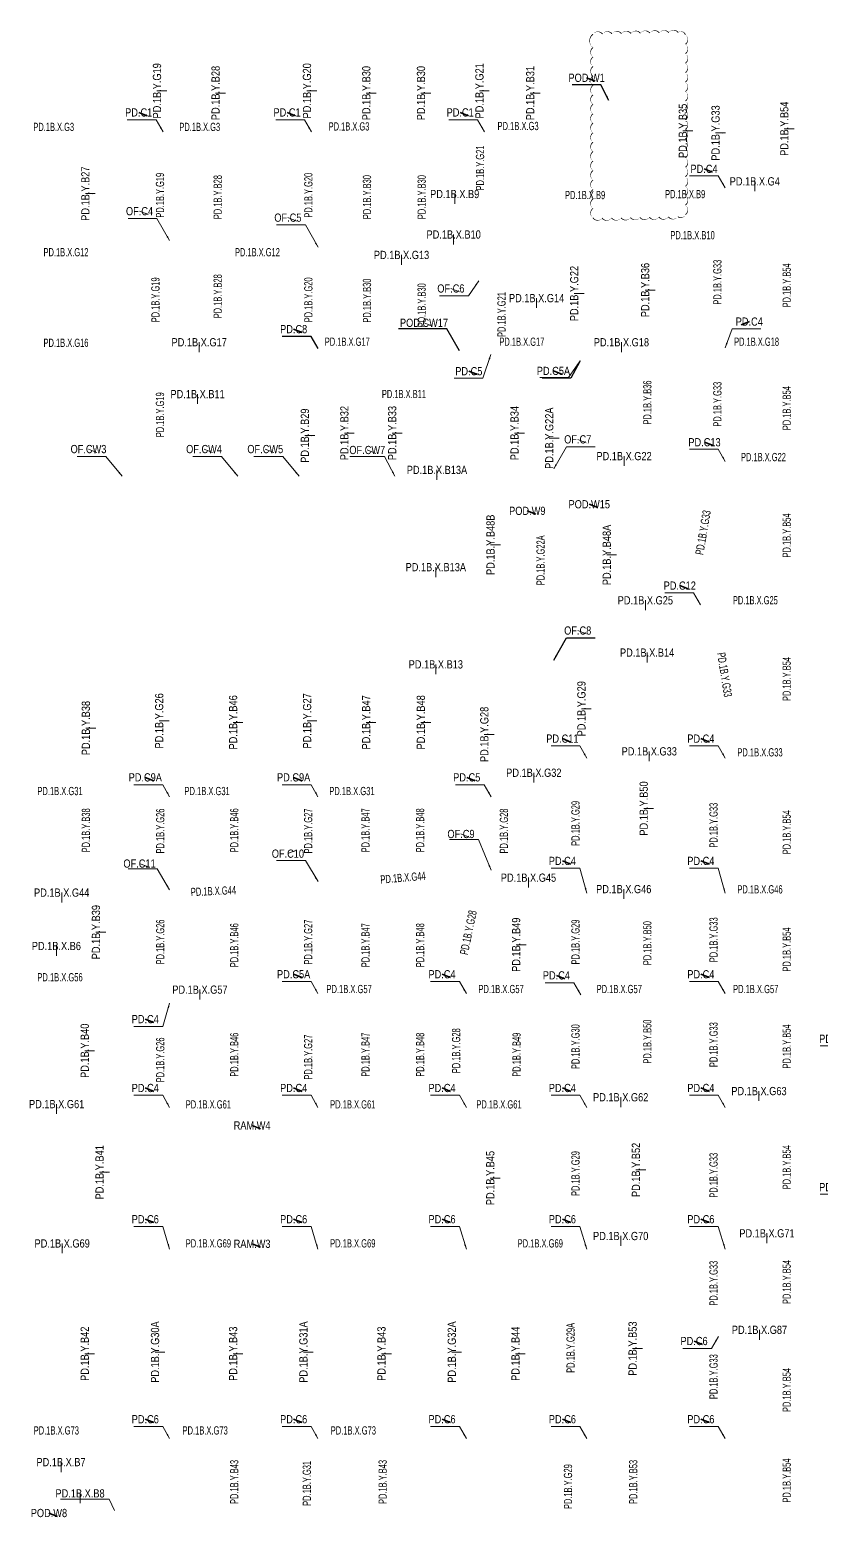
# Model space of a CAD drawing. Header units: millimetres. Extents: x -186788 to 266101, y -9748 to 236614.
# Drawn here: x 53175 to 101184, y 1028 to 91292 of the extents above; entities that cross this region are included whole.
import ezdxf
from ezdxf.enums import TextEntityAlignment as Align

# ---------------------------------------------------------------- set-up
doc = ezdxf.new("R2010")
doc.units = ezdxf.units.MM
doc.header["$MEASUREMENT"] = 0
for name, color, linetype, lineweight in [('$0$C1', 20, 'Continuous', 35), ('$1$NDC_S_ANNO', 7, 'Continuous', 20), ('$1$NDC_S_BEAM NAME', 7, 'Continuous', 9), ('$1$NDC_S_DIM', 1, 'Continuous', 15), ('$1$NDC_S_VN TEXT', 7, 'Continuous', 20), ('C1', 20, 'Continuous', 35), ('NDC_S_ANNO', 7, 'Continuous', 20), ('NDC_S_BEAM NAME', 7, 'Continuous', 9), ('NDC_S_DIM', 1, 'Continuous', 15), ('NDC_S_VN TEXT', 7, 'Continuous', 20)]:
    doc.layers.add(name, color=color, linetype=linetype, lineweight=lineweight)
doc.styles.add('$1$NDC_DIM', font='', dxfattribs={"width": 0.75})
doc.styles.add('$2$ARIAL', font='arial.ttf', dxfattribs={"width": 0.8})
doc.styles.add('ARIAL', font='arial.ttf', dxfattribs={"width": 0.8})
doc.styles.add('NDC_DIM', font='', dxfattribs={"width": 0.75})
doc.styles.get('$1$NDC_DIM').set_extended_font_data('Dotum')
doc.styles.get('NDC_DIM').set_extended_font_data('Dotum')
doc.dimstyles.new('$0$NDC_dim_150', dxfattribs={"dimscale": 150, "dimtxt": 2.2, "dimasz": 1.5, "dimexe": 1.5, "dimexo": 2.5, "dimgap": 1, "dimtad": 1, "dimdec": 0, "dimzin": 0, "dimdsep": 46, "dimtxsty": '$1$NDC_DIM', "dimblk": '$1$DIMMARK', "dimcen": 0.09, "dimdle": 1.2, "dimclrd": 1, "dimclre": 1, "dimclrt": 3, "dimadec": 0, "dimazin": 0, "dimtfac": 1, "dimtdec": 0, "dimtix": 1, "dimtofl": 0, "dimtmove": 0, "dimatfit": 3, "dimfxl": 0, "dimtolj": 1, "dimtzin": 0, "dimarcsym": 0})
doc.dimstyles.new('$1$NDC_dim_iso', dxfattribs={"dimtxt": 2.2, "dimasz": 1, "dimexe": 1.5, "dimexo": 2.5, "dimgap": 1, "dimtad": 1, "dimdec": 0, "dimzin": 0, "dimdsep": 46, "dimtxsty": '$1$NDC_DIM', "dimblk": '$1$DIMMARK', "dimcen": 0.09, "dimdle": 1.2, "dimclrd": 1, "dimclre": 1, "dimclrt": 3, "dimadec": 0, "dimazin": 0, "dimtfac": 1, "dimtdec": 0, "dimtix": 1, "dimtofl": 0, "dimtmove": 0, "dimatfit": 3, "dimfxl": 0, "dimtolj": 1, "dimtzin": 0, "dimarcsym": 0})
doc.dimstyles.new('NDC_dim_150', dxfattribs={"dimscale": 150, "dimtxt": 2.2, "dimasz": 1.5, "dimexe": 1.5, "dimexo": 2.5, "dimgap": 1, "dimtad": 1, "dimdec": 0, "dimzin": 0, "dimdsep": 46, "dimtxsty": 'NDC_DIM', "dimblk": 'DIMMARK', "dimcen": 0.09, "dimdle": 1.2, "dimclrd": 1, "dimclre": 1, "dimclrt": 3, "dimadec": 0, "dimazin": 0, "dimtfac": 1, "dimtdec": 0, "dimtix": 1, "dimtofl": 0, "dimtmove": 0, "dimatfit": 3, "dimfxl": 0, "dimtolj": 1, "dimtzin": 0, "dimarcsym": 0})
doc.dimstyles.new('NDC_dim_iso', dxfattribs={"dimtxt": 2.2, "dimasz": 1, "dimexe": 1.5, "dimexo": 2.5, "dimgap": 1, "dimtad": 1, "dimdec": 0, "dimzin": 0, "dimdsep": 46, "dimtxsty": 'NDC_DIM', "dimblk": 'DIMMARK', "dimcen": 0.09, "dimdle": 1.2, "dimclrd": 1, "dimclre": 1, "dimclrt": 3, "dimadec": 0, "dimazin": 0, "dimtfac": 1, "dimtdec": 0, "dimtix": 1, "dimtofl": 0, "dimtmove": 0, "dimatfit": 3, "dimfxl": 0, "dimtolj": 1, "dimtzin": 0, "dimarcsym": 0})

# ---------------------------------------------------------------- blocks, each defined once
blk = doc.blocks.new('DIMMARK')
at = {"layer": 'NDC_S_DIM', "color": 1}
blk.add_line((-1.5, 0), (1, 0), dxfattribs=at)
at = {"layer": 'NDC_S_DIM', "color": 2, "const_width": 0.1}
blk.add_lwpolyline([(-0.42, -0.42), (0.42, 0.42)], dxfattribs=at)
blk = doc.blocks.new('$1$DIMMARK')
at = {"layer": '$1$NDC_S_DIM', "color": 1}
blk.add_line((-1.5, 0), (1, 0), dxfattribs=at)
at = {"layer": '$1$NDC_S_DIM', "color": 2, "const_width": 0.1}
blk.add_lwpolyline([(-0.42, -0.42), (0.42, 0.42)], dxfattribs=at)
blk = doc.blocks.new('*U9')
at = {"layer": 'NDC_S_ANNO', "ltscale": 0.8, "style": 'ARIAL', "width": 0.8, "flags": 1}
blk.add_attdef('CHU_THICH', text='', height=2.5, dxfattribs=at).set_placement((0, 0), align=Align.MIDDLE_CENTER)
at = {"layer": 'NDC_S_ANNO', "ltscale": 0.8, "style": 'ARIAL', "width": 0.8}
blk.add_attdef('TEN', text='', height=2.5, dxfattribs=at).set_placement((-2.58, 1.03), align=Align.MIDDLE_CENTER)
at = {"layer": 'Defpoints'}
blk.add_leader([(0, 0), (-2.58, 1.03)], dimstyle='NDC_dim_iso', override={"dimgap": 0.625, "dimtad": 0}, dxfattribs=at)
blk = doc.blocks.new('*U8')
at = {"layer": 'NDC_S_ANNO', "ltscale": 0.8, "style": 'ARIAL', "width": 0.8, "flags": 1}
blk.add_attdef('CHU_THICH', text='', height=2.5, dxfattribs=at).set_placement((0, 0), align=Align.MIDDLE_CENTER)
at = {"layer": 'NDC_S_ANNO', "ltscale": 0.8, "style": 'ARIAL', "width": 0.8}
blk.add_attdef('TEN', text='', height=2.5, dxfattribs=at).set_placement((-2.58, 1.03), align=Align.MIDDLE_CENTER)
at = {"layer": 'Defpoints'}
blk.add_leader([(0, 0), (-2.58, 1.03)], dimstyle='NDC_dim_iso', override={"dimgap": 0.625, "dimtad": 0}, dxfattribs=at)
blk = doc.blocks.new('*U29')
at = {"layer": '$1$NDC_S_ANNO', "ltscale": 0.8, "style": '$2$ARIAL', "width": 0.8, "flags": 1}
blk.add_attdef('CHU_THICH', text='', height=2.5, dxfattribs=at).set_placement((0, 0), align=Align.MIDDLE_CENTER)
at = {"layer": '$1$NDC_S_ANNO', "ltscale": 0.8, "style": '$2$ARIAL', "width": 0.8}
blk.add_attdef('TEN', text='', height=2.5, dxfattribs=at).set_placement((-2.58, 1.03), align=Align.MIDDLE_CENTER)
at = {"layer": 'Defpoints'}
blk.add_leader([(0, 0), (-2.58, 1.03)], dimstyle='$1$NDC_dim_iso', override={"dimgap": 0.625, "dimtad": 0}, dxfattribs=at)
blk = doc.blocks.new('*U33')
at = {"layer": '$1$NDC_S_ANNO', "ltscale": 0.8, "style": '$2$ARIAL', "width": 0.8, "flags": 1}
blk.add_attdef('CHU_THICH', text='', height=2.5, dxfattribs=at).set_placement((0, 0), align=Align.MIDDLE_CENTER)
at = {"layer": '$1$NDC_S_ANNO', "ltscale": 0.8, "style": '$2$ARIAL', "width": 0.8}
blk.add_attdef('TEN', text='', height=2.5, dxfattribs=at).set_placement((-2.58, 1.03), align=Align.MIDDLE_CENTER)
at = {"layer": 'Defpoints'}
blk.add_leader([(0, 0), (-2.58, 1.03)], dimstyle='$1$NDC_dim_iso', override={"dimgap": 0.625, "dimtad": 0}, dxfattribs=at)
blk = doc.blocks.new('*U34')
at = {"layer": '$1$NDC_S_ANNO', "ltscale": 0.8, "style": '$2$ARIAL', "width": 0.8, "flags": 1}
blk.add_attdef('CHU_THICH', text='', height=2.5, dxfattribs=at).set_placement((0, 0), align=Align.MIDDLE_CENTER)
at = {"layer": '$1$NDC_S_ANNO', "ltscale": 0.8, "style": '$2$ARIAL', "width": 0.8}
blk.add_attdef('TEN', text='', height=2.5, dxfattribs=at).set_placement((-2.58, 1.03), align=Align.MIDDLE_CENTER)
at = {"layer": 'Defpoints'}
blk.add_leader([(0, 0), (-2.58, 1.03)], dimstyle='$1$NDC_dim_iso', override={"dimgap": 0.625, "dimtad": 0}, dxfattribs=at)
blk = doc.blocks.new('*U35')
at = {"layer": '$1$NDC_S_ANNO', "ltscale": 0.8, "style": '$2$ARIAL', "width": 0.8, "flags": 1}
blk.add_attdef('CHU_THICH', text='', height=2.5, dxfattribs=at).set_placement((0, 0), align=Align.MIDDLE_CENTER)
at = {"layer": '$1$NDC_S_ANNO', "ltscale": 0.8, "style": '$2$ARIAL', "width": 0.8}
blk.add_attdef('TEN', text='', height=2.5, dxfattribs=at).set_placement((-2.58, 1.03), align=Align.MIDDLE_CENTER)
at = {"layer": 'Defpoints'}
blk.add_leader([(0, 0), (-2.58, 1.03)], dimstyle='$1$NDC_dim_iso', override={"dimgap": 0.625, "dimtad": 0}, dxfattribs=at)
blk = doc.blocks.new('*U37')
at = {"layer": '$1$NDC_S_ANNO', "ltscale": 0.8, "style": '$2$ARIAL', "width": 0.8, "flags": 1}
blk.add_attdef('CHU_THICH', text='', height=2.5, dxfattribs=at).set_placement((0, 0), align=Align.MIDDLE_CENTER)
at = {"layer": '$1$NDC_S_ANNO', "ltscale": 0.8, "style": '$2$ARIAL', "width": 0.8}
blk.add_attdef('TEN', text='', height=2.5, dxfattribs=at).set_placement((-2.58, 1.03), align=Align.MIDDLE_CENTER)
at = {"layer": 'Defpoints'}
blk.add_leader([(0, 0), (-2.58, 1.03)], dimstyle='$1$NDC_dim_iso', override={"dimgap": 0.625, "dimtad": 0}, dxfattribs=at)
blk = doc.blocks.new('*U38')
at = {"layer": '$1$NDC_S_ANNO', "ltscale": 0.8, "style": '$2$ARIAL', "width": 0.8, "flags": 1}
blk.add_attdef('CHU_THICH', text='', height=2.5, dxfattribs=at).set_placement((0, 0), align=Align.MIDDLE_CENTER)
at = {"layer": '$1$NDC_S_ANNO', "ltscale": 0.8, "style": '$2$ARIAL', "width": 0.8}
blk.add_attdef('TEN', text='', height=2.5, dxfattribs=at).set_placement((-2.58, 1.03), align=Align.MIDDLE_CENTER)
at = {"layer": 'Defpoints'}
blk.add_leader([(0, 0), (-2.58, 1.03)], dimstyle='$1$NDC_dim_iso', override={"dimgap": 0.625, "dimtad": 0}, dxfattribs=at)
blk = doc.blocks.new('*U39')
at = {"layer": '$1$NDC_S_ANNO', "ltscale": 0.8, "style": '$2$ARIAL', "width": 0.8, "flags": 1}
blk.add_attdef('CHU_THICH', text='', height=2.5, dxfattribs=at).set_placement((0, 0), align=Align.MIDDLE_CENTER)
at = {"layer": '$1$NDC_S_ANNO', "ltscale": 0.8, "style": '$2$ARIAL', "width": 0.8}
blk.add_attdef('TEN', text='', height=2.5, dxfattribs=at).set_placement((-2.58, 1.03), align=Align.MIDDLE_CENTER)
at = {"layer": 'Defpoints'}
blk.add_leader([(0, 0), (-2.58, 1.03)], dimstyle='$1$NDC_dim_iso', override={"dimgap": 0.625, "dimtad": 0}, dxfattribs=at)
blk = doc.blocks.new('*U42')
at = {"layer": '$1$NDC_S_ANNO', "ltscale": 0.8, "style": '$2$ARIAL', "width": 0.8, "flags": 1}
blk.add_attdef('CHU_THICH', text='', height=2.5, dxfattribs=at).set_placement((0, 0), align=Align.MIDDLE_CENTER)
at = {"layer": '$1$NDC_S_ANNO', "ltscale": 0.8, "style": '$2$ARIAL', "width": 0.8}
blk.add_attdef('TEN', text='', height=2.5, dxfattribs=at).set_placement((-2.58, 1.03), align=Align.MIDDLE_CENTER)
at = {"layer": 'Defpoints'}
blk.add_leader([(0, 0), (-2.58, 1.03)], dimstyle='$1$NDC_dim_iso', override={"dimgap": 0.625, "dimtad": 0}, dxfattribs=at)
blk = doc.blocks.new('$0$co t check')
at = {"layer": '$0$C1', "xscale": 200, "yscale": 200, "zscale": 200}
for p, values in [((60298, 86071), {'TEN': 'PD.C1'}), ((69298, 86071), {'TEN': 'PD.C1'}), ((79798, 86071), {'TEN': 'PD.C1'}), ((94592, 82646), {'TEN': 'PD.C4'}), ((69698, 72921), {'TEN': 'PD.C8'}), ((80324, 70367), {'TEN': 'PD.C5'}), ((85456, 70385), {'TEN': 'PD.C5A'}), ((94619, 66056), {'TEN': 'PD.C13'}), ((93119, 57356), {'TEN': 'PD.C12'}), ((85998, 48071), {'TEN': 'PD.C11'}), ((94398, 48071), {'TEN': 'PD.C4'}), ((60698, 45721), {'TEN': 'PD.C9A'}), ((69698, 45721), {'TEN': 'PD.C9A'}), ((80198, 45721), {'TEN': 'PD.C5'}), ((85998, 40649), {'TEN': 'PD.C4'}), ((94398, 40649), {'TEN': 'PD.C4'}), ((69698, 33771), {'TEN': 'PD.C5A'}), ((78698, 33771), {'TEN': 'PD.C4'}), ((85636, 33705), {'TEN': 'PD.C4'}), ((94398, 33771), {'TEN': 'PD.C4'}), ((60698, 31050), {'TEN': 'PD.C4'}), ((102555, 29856), {'TEN': 'PD.C44'}), ((60698, 26871), {'TEN': 'PD.C4'}), ((69698, 26871), {'TEN': 'PD.C4'}), ((78698, 26871), {'TEN': 'PD.C4'}), ((85998, 26871), {'TEN': 'PD.C4'}), ((94398, 26871), {'TEN': 'PD.C4'}), ((102555, 20856), {'TEN': 'PD.C45'}), ((60698, 18907), {'TEN': 'PD.C6'}), ((69698, 18907), {'TEN': 'PD.C6'}), ((78698, 18907), {'TEN': 'PD.C6'}), ((85998, 18907), {'TEN': 'PD.C6'}), ((94398, 18907), {'TEN': 'PD.C6'}), ((93987, 11516), {'TEN': 'PD.C6'}), ((60698, 6771), {'TEN': 'PD.C6'}), ((69698, 6771), {'TEN': 'PD.C6'}), ((78698, 6771), {'TEN': 'PD.C6'}), ((85998, 6771), {'TEN': 'PD.C6'}), ((94398, 6771), {'TEN': 'PD.C6'})]:
    blk.add_blockref('*U29', p, dxfattribs=at).add_auto_attribs(values)
at = {"layer": '$0$C1'}
ref = blk.add_blockref('*U29', (96320, 73378), dxfattribs=dict(at, xscale=-200, yscale=200, zscale=200))
ref.add_attrib('TEN', 'PD.C4', dxfattribs={"layer": '$1$NDC_S_ANNO', "ltscale": 0.8, "height": 500, "style": '$2$ARIAL', "width": 0.8}).set_placement((96820, 73583), align=Align.MIDDLE_CENTER)
at = {"layer": '$1$NDC_S_VN TEXT', "xscale": 200, "yscale": 200, "zscale": 200}
for name, p, values in [('*U33', (60349, 80079), {'TEN': 'OF.C4'}), ('*U34', (69350, 79684), {'TEN': 'OF.C5'}), ('*U35', (79236, 75387), {'TEN': 'OF.C6'}), ('*U42', (86930, 66231), {'TEN': 'OF.C7'}), ('*U38', (79848, 42284), {'TEN': 'OF.C9'}), ('*U39', (60350, 40489), {'TEN': 'OF.C11'})]:
    blk.add_blockref(name, p, dxfattribs=at).add_auto_attribs(values)
at = {"layer": '$1$NDC_S_VN TEXT', "color": 2, "true_color": 0xf1eb1f, "xscale": 200, "yscale": 200, "zscale": 200}
for p, values in [((57253, 65642), {'TEN': 'OF.CW3'}), ((64263, 65642), {'TEN': 'OF.CW4'}), ((67976, 65642), {'TEN': 'OF.CW5'}), ((74164, 65585), {'TEN': 'OF.CW7'})]:
    blk.add_blockref('*U29', p, dxfattribs=at).add_auto_attribs(values)
at = {"layer": '$1$NDC_S_VN TEXT'}
ref = blk.add_blockref('*U37', (69350, 41502), dxfattribs=dict(at, xscale=-200, yscale=200, zscale=200, rotation=179.999999996588))
ref.add_attrib('TEN', 'OF.C10', dxfattribs={"layer": '$1$NDC_S_ANNO', "ltscale": 0.8, "height": 500, "rotation": 360, "style": '$2$ARIAL', "width": 0.8}).set_placement((68834, 41297), align=Align.MIDDLE_CENTER)
at = {"layer": '$0$C1'}
for points in [[(61259, 85100), (60842, 85832), (59093, 85832)], [(95359, 81700), (94942, 82432), (93193, 82432)], [(95359, 72000), (95776, 73139), (97526, 73139)], [(95359, 65100), (94942, 65832), (93193, 65832)], [(93859, 56400), (93442, 57132), (91693, 57132)], [(86959, 47100), (86542, 47832), (84793, 47832)], [(95359, 47100), (94942, 47832), (93193, 47832)], [(61659, 44750), (61242, 45482), (59493, 45482)], [(70659, 44750), (70242, 45482), (68493, 45482)], [(81159, 44750), (80742, 45482), (78993, 45482)], [(86959, 38900), (86542, 40410), (84793, 40410)], [(95359, 38900), (94942, 40410), (93193, 40410)], [(70659, 32800), (70242, 33532), (68493, 33532)], [(79659, 32800), (79242, 33532), (77493, 33532)], [(86597, 32735), (86180, 33466), (84431, 33466)], [(95359, 32800), (94942, 33532), (93193, 33532)], [(61659, 32220), (61242, 30811), (59493, 30811)], [(103296, 28900), (102878, 29632), (101129, 29632)], [(61659, 25900), (61242, 26632), (59493, 26632)], [(70659, 25900), (70242, 26632), (68493, 26632)], [(79659, 25900), (79242, 26632), (77493, 26632)], [(86959, 25900), (86542, 26632), (84793, 26632)], [(95359, 25900), (94942, 26632), (93193, 26632)], [(103296, 19900), (102878, 20632), (101129, 20632)], [(61659, 17300), (61242, 18668), (59493, 18668)], [(70659, 17300), (70242, 18668), (68493, 18668)], [(79659, 17300), (79242, 18668), (77493, 18668)], [(86959, 17300), (86542, 18668), (84793, 18668)], [(95359, 17300), (94942, 18668), (93193, 18668)], [(94948, 11991), (94531, 11277), (92782, 11277)], [(61659, 5800), (61242, 6532), (59493, 6532)], [(70659, 5800), (70242, 6532), (68493, 6532)], [(79659, 5800), (79242, 6532), (77493, 6532)], [(86959, 5800), (86542, 6532), (84793, 6532)], [(95359, 5800), (94942, 6532), (93193, 6532)]]:
    blk.add_leader(points, dimstyle='$0$NDC_dim_150', override={"dimasz": 2, "dimgap": 1, "dimtad": 0}, dxfattribs=at)
at = {"layer": '$0$C1', "color": 0}
for points in [[(70259, 85101), (69842, 85832), (68093, 85832)], [(80759, 85100), (80342, 85832), (78593, 85832)]]:
    blk.add_leader(points, dimstyle='$0$NDC_dim_150', override={"dimasz": 2, "dimgap": 1, "dimtad": 0}, dxfattribs=at)
for points in [[(61659, 78495), (60893, 79840), (59143, 79840)], [(70660, 78100), (69894, 79445), (68144, 79445)], [(80411, 76054), (79780, 75148), (78030, 75148)], [(81146, 71586), (80659, 70151), (78910, 70151)], [(86559, 71200), (85861, 70185), (84111, 70185)], [(84958, 64647), (85724, 65992), (87474, 65992)], [(58783, 64200), (57797, 65403), (56047, 65403)], [(65793, 64200), (64807, 65403), (63057, 65403)], [(69507, 64200), (68520, 65403), (66771, 65403)], [(75322, 64200), (74692, 65403), (72586, 65403)], [(81159, 40300), (80392, 42153), (78642, 42153)], [(70660, 39598), (69894, 40880), (68144, 40880)], [(61660, 39098), (60894, 40380), (59144, 40380)]]:
    blk.add_leader(points, dimstyle='$0$NDC_dim_150', override={"dimasz": 2, "dimgap": 1, "dimtad": 0})
blk = doc.blocks.new('*U45')
at = {"layer": '$1$NDC_S_ANNO', "ltscale": 0.8, "style": '$2$ARIAL', "width": 0.8, "flags": 1}
blk.add_attdef('CHU_THICH', text='', height=2.5, dxfattribs=at).set_placement((0, 0), align=Align.MIDDLE_CENTER)
at = {"layer": '$1$NDC_S_ANNO', "ltscale": 0.8, "style": '$2$ARIAL', "width": 0.8}
blk.add_attdef('TEN', text='', height=2.5, dxfattribs=at).set_placement((0, 3), align=Align.MIDDLE_CENTER)
at = {"layer": 'Defpoints'}
blk.add_leader([(0, 0), (0, 3)], dimstyle='$1$NDC_dim_iso', override={"dimgap": 0.625, "dimtad": 0}, dxfattribs=at)

msp = doc.modelspace()

# ---------------------------------------------------------------- linework, layer by layer
at = {"layer": '$1$NDC_S_DIM', "color": 1, "linetype": 'Continuous'}
for p, q in [((55034.4, 2121), (57999.4, 2121)), ((57999.4, 2121), (58310.8, 1445.5))]:
    msp.add_line(p, q, dxfattribs=at)
at = {"layer": 'Defpoints', "color": 6}
msp.add_lwpolyline([(87343.2, 91016.4, 0, 57.4, -0.5205671), (87917.3, 91027.8, 0, 57.4, -0.5205671), (88491.3, 91039.2, 0, 57.4, -0.5205671), (89065.4, 91050.7, 0, 57.4, -0.5205671), (89639.5, 91062.1, 0, 57.4, -0.5205671), (90213.6, 91073.6, 0, 57.4, -0.5205671), (90787.7, 91085, 0, 57.4, -0.5205671), (91361.8, 91096.4, 0, 57.4, -0.5205671), (91935.9, 91107.9, 0, 57.4, -0.5205671), (92510, 91119.3, 0, 57.4, -0.5205671), (92944.5, 90988.4, 0, 57.4, -0.5205671), (92944.5, 90414.2, 0, 57.4, -0.5205671), (92944.5, 89840, 0, 57.4, -0.5205671), (92944.5, 89265.8, 0, 57.4, -0.5205671), (92944.5, 88691.5, 0, 57.4, -0.5205671), (92944.5, 88117.3, 0, 57.4, -0.5205671), (92944.5, 87543.1, 0, 57.4, -0.5205671), (92944.5, 86968.9, 0, 57.4, -0.5205671), (92944.5, 86394.7, 0, 57.4, -0.5205671), (92944.5, 85820.5, 0, 57.4, -0.5205671), (92944.5, 85246.3, 0, 57.4, -0.5205671), (92944.5, 84672.1, 0, 57.4, -0.5205671), (92944.5, 84097.9, 0, 57.4, -0.5205671), (92944.5, 83523.7, 0, 57.4, -0.5205671), (92944.5, 82949.5, 0, 57.4, -0.5205671), (92944.5, 82375.3, 0, 57.4, -0.5205671), (92944.5, 81801.1, 0, 57.4, -0.5205671), (92944.5, 81226.9, 0, 57.4, -0.5205671), (92944.5, 80652.7, 0, 57.4, -0.5205671), (92944.5, 80078.5, 0, 57.4, -0.5205671), (92485.5, 79954.2, 0, 57.4, -0.5205671), (91911.5, 79942.7, 0, 57.4, -0.5205671), (91337.4, 79931.3, 0, 57.4, -0.5205671), (90763.3, 79919.8, 0, 57.4, -0.5205671), (90189.2, 79908.4, 0, 57.4, -0.5205671), (89615.1, 79897, 0, 57.4, -0.5205671), (89041, 79885.5, 0, 57.4, -0.5205671), (88466.9, 79874.1, 0, 57.4, -0.5205671), (87892.8, 79862.6, 0, 57.4, -0.5205671), (87343.2, 79876.1, 0, 57.4, -0.5205671), (87343.2, 80450.3, 0, 57.4, -0.5205671), (87343.2, 81024.5, 0, 57.4, -0.5205671), (87343.2, 81598.8, 0, 57.4, -0.5205671), (87343.2, 82173, 0, 57.4, -0.5205671), (87343.2, 82747.2, 0, 57.4, -0.5205671), (87343.2, 83321.4, 0, 57.4, -0.5205671), (87343.2, 83895.6, 0, 57.4, -0.5205671), (87343.2, 84469.8, 0, 57.4, -0.5205671), (87343.2, 85044, 0, 57.4, -0.5205671), (87343.2, 85618.2, 0, 57.4, -0.5205671), (87343.2, 86192.4, 0, 57.4, -0.5205671), (87343.2, 86766.6, 0, 57.4, -0.5205671), (87343.2, 87340.8, 0, 57.4, -0.5205671), (87343.2, 87915, 0, 57.4, -0.5205671), (87343.2, 88489.2, 0, 57.4, -0.5205671), (87343.2, 89063.4, 0, 57.4, -0.5205671), (87343.2, 89637.6, 0, 57.4, -0.5205671), (87343.2, 90211.8, 0, 57.4, -0.5205671)], format="xyseb", close=True, dxfattribs=at)

# ---------------------------------------------------------------- block references
at = {"layer": '$0$C1', "xscale": 200, "yscale": 200, "zscale": 200}
for p, values in [((87468.6, 88171.8), {'TEN': 'POD.W1'}), ((83871.7, 61893.3), {'TEN': 'POD.W9'}), ((87629.6, 62291.1), {'TEN': 'POD.W15'}), ((54855.6, 1079.6), {'TEN': 'POD.W8'})]:
    msp.add_blockref('*U29', p, dxfattribs=at).add_auto_attribs(values)
at = {"layer": '$0$C1'}
ref = msp.add_blockref('*U29', (67177.2, 24599.9), dxfattribs=dict(at, xscale=200, yscale=200, zscale=200))
ref.add_attrib('TEN', 'RAM.W4', dxfattribs={"layer": '$1$NDC_S_ANNO', "ltscale": 0.8, "height": 500, "style": '$2$ARIAL', "width": 0.8}).set_placement((66661.5, 24803.5), align=Align.MIDDLE_CENTER)
ref = msp.add_blockref('*U29', (67177.2, 17417.9), dxfattribs=dict(at, xscale=200, yscale=200, zscale=200))
ref.add_attrib('TEN', 'RAM.W3', dxfattribs={"layer": '$1$NDC_S_ANNO', "ltscale": 0.8, "height": 500, "style": '$2$ARIAL', "width": 0.8}).set_placement((66661.5, 17621.5), align=Align.MIDDLE_CENTER)
at = {"layer": '$1$NDC_S_DIM'}
msp.add_blockref('$0$co t check', (0, 0), dxfattribs=at)
at = {"layer": '$1$NDC_S_VN TEXT', "xscale": 200.0000000000054, "yscale": 200.0000000000054, "zscale": 200.0000000000054, "rotation": 90}
for p, values in [((61491.6, 87585.5), {'TEN': 'PD.1B.Y.G19'}), ((65046.3, 87453.6), {'TEN': 'PD.1B.Y.B28'}), ((70589.2, 87585.5), {'TEN': 'PD.1B.Y.G20'}), ((74188.8, 87446.1), {'TEN': 'PD.1B.Y.B30'}), ((77505, 87446.1), {'TEN': 'PD.1B.Y.B30'}), ((81048.9, 87585.5), {'TEN': 'PD.1B.Y.G21'}), ((84133, 87446.1), {'TEN': 'PD.1B.Y.B31'}), ((93386.8, 85157), {'TEN': 'PD.1B.Y.B35'}), ((95372.8, 85027.3), {'TEN': 'PD.1B.Y.G33'}), ((99543.2, 85282.5), {'TEN': 'PD.1B.Y.B54'}), ((57146.3, 81345.2), {'TEN': 'PD.1B.Y.B27'}), ((86798.9, 75284.4), {'TEN': 'PD.1B.Y.G22'}), ((91105, 75497.1), {'TEN': 'PD.1B.Y.B36'}), ((70461.1, 66660.9), {'TEN': 'PD.1B.Y.B29'}), ((72858.6, 66817.2), {'TEN': 'PD.1B.Y.B32'}), ((75758.6, 66817.2), {'TEN': 'PD.1B.Y.B33'}), ((83178.6, 66817.2), {'TEN': 'PD.1B.Y.B34'}), ((85286.6, 66506.5), {'TEN': 'PD.1B.Y.G22A'}), ((81722.3, 60039), {'TEN': 'PD.1B.Y.B48B'}), ((88772.3, 59422.1), {'TEN': 'PD.1B.Y.B48A'}), ((87235.3, 50088.3), {'TEN': 'PD.1B.Y.G29'}), ((61624.4, 49353.2), {'TEN': 'PD.1B.Y.G26'}), ((66109.1, 49263.9), {'TEN': 'PD.1B.Y.B46'}), ((70597.4, 49353.2), {'TEN': 'PD.1B.Y.G27'}), ((74174.4, 49263.9), {'TEN': 'PD.1B.Y.B47'}), ((77494.6, 49263.9), {'TEN': 'PD.1B.Y.B48'}), ((57176.2, 48917), {'TEN': 'PD.1B.Y.B38'}), ((81347.1, 48531.6), {'TEN': 'PD.1B.Y.G28'}), ((91015.5, 44037.2), {'TEN': 'PD.1B.Y.B50'}), ((57789.4, 36533.1), {'TEN': 'PD.1B.Y.B39'}), ((83276.7, 35769.3), {'TEN': 'PD.1B.Y.B49'}), ((57109.1, 29336.3), {'TEN': 'PD.1B.Y.B40'}), ((58009.1, 21960), {'TEN': 'PD.1B.Y.B41'}), ((90543.2, 22104.8), {'TEN': 'PD.1B.Y.B52'}), ((81709.1, 21613.3), {'TEN': 'PD.1B.Y.B45'}), ((61372.8, 11052.3), {'TEN': 'PD.1B.Y.G30A'}), ((70372.8, 11052.3), {'TEN': 'PD.1B.Y.G31A'}), ((79372.8, 11052.3), {'TEN': 'PD.1B.Y.G32A'}), ((90343.2, 11259.7), {'TEN': 'PD.1B.Y.B53'}), ((57109.1, 10951), {'TEN': 'PD.1B.Y.B42'}), ((66109.1, 10951), {'TEN': 'PD.1B.Y.B43'}), ((75109.1, 10951), {'TEN': 'PD.1B.Y.B43'}), ((83234.1, 10951), {'TEN': 'PD.1B.Y.B44'})]:
    msp.add_blockref('*U45', p, dxfattribs=at).add_auto_attribs(values)
at = {"layer": '$1$NDC_S_VN TEXT', "xscale": 200, "yscale": 200, "zscale": 200}
for p, values in [((97155.1, 81493.5), {'TEN': 'PD.1B.X.G4'}), ((78951.2, 80724.1), {'TEN': 'PD.1B.X.B9'}), ((78888.2, 78268.3), {'TEN': 'PD.1B.X.B10'}), ((75725.7, 77026.3), {'TEN': 'PD.1B.X.G13'}), ((83919.2, 74407.8), {'TEN': 'PD.1B.X.G14'}), ((63451.7, 71728), {'TEN': 'PD.1B.X.G17'}), ((89064, 71728), {'TEN': 'PD.1B.X.G18'}), ((63355.8, 68582.7), {'TEN': 'PD.1B.X.B11'}), ((89224.1, 64819.8), {'TEN': 'PD.1B.X.G22'}), ((77876.2, 63982.7), {'TEN': 'PD.1B.X.B13A'}), ((77805.8, 58082.7), {'TEN': 'PD.1B.X.B13A'}), ((90516, 56069.2), {'TEN': 'PD.1B.X.G25'}), ((90623, 52896.3), {'TEN': 'PD.1B.X.B14'}), ((77805.8, 52182.7), {'TEN': 'PD.1B.X.B13'}), ((90751.8, 46904.4), {'TEN': 'PD.1B.X.G33'}), ((83751.9, 45607.4), {'TEN': 'PD.1B.X.G32'}), ((83426.5, 39239.1), {'TEN': 'PD.1B.X.G45'}), ((55112.7, 38332), {'TEN': 'PD.1B.X.G44'}), ((89204.7, 38545), {'TEN': 'PD.1B.X.G46'}), ((54790.4, 35093), {'TEN': 'PD.1B.X.B6'}), ((63497.3, 32444), {'TEN': 'PD.1B.X.G57'}), ((97407.3, 26289.5), {'TEN': 'PD.1B.X.G63'}), ((54806.3, 25498.5), {'TEN': 'PD.1B.X.G61'}), ((89020.3, 25914.5), {'TEN': 'PD.1B.X.G62'}), ((89020.3, 17494.5), {'TEN': 'PD.1B.X.G70'}), ((97892.2, 17658), {'TEN': 'PD.1B.X.G71'}), ((55141.4, 17044), {'TEN': 'PD.1B.X.G69'}), ((97438.9, 11800.6), {'TEN': 'PD.1B.X.G87'}), ((55071.4, 3773), {'TEN': 'PD.1B.X.B7'}), ((56225.2, 1876.4), {'TEN': 'PD.1B.X.B8'})]:
    msp.add_blockref('*U45', p, dxfattribs=at).add_auto_attribs(values)
at = {"layer": 'NDC_S_BEAM NAME', "xscale": 200, "yscale": 200, "zscale": 200}
msp.add_blockref('*U8', (77605.2, 73304.1), dxfattribs=at).add_auto_attribs({'TEN': 'POD.CW17'})
at = {"layer": 'NDC_S_VN TEXT', "xscale": 200, "yscale": 200, "zscale": 200}
msp.add_blockref('*U9', (86929.8, 54630.8), dxfattribs=at).add_auto_attribs({'TEN': 'OF.C8'})

# ---------------------------------------------------------------- texts
at = {"layer": '$1$NDC_S_BEAM NAME', "style": '$2$ARIAL'}
for s, width, p in [('PD.1B.X.G3', 0.65, (53392.5, 85145.5)), ('PD.1B.X.G3', 0.65, (62250.2, 85145.5)), ('PD.1B.X.G3', 0.65, (71303.9, 85177.3)), ('PD.1B.X.G3', 0.6, (81548.3, 85201.2)), ('PD.1B.X.B9', 0.6, (85638.9, 81012.3)), ('PD.1B.X.B9', 0.6, (91707, 81069.6)), ('PD.1B.X.B10', 0.6, (92029.3, 78574.8)), ('PD.1B.X.G12', 0.65, (54010.9, 77543.1)), ('PD.1B.X.G12', 0.65, (65622.9, 77543.1)), ('PD.1B.X.G16', 0.65, (54010.9, 72045.5)), ('PD.1B.X.G17', 0.65, (71071.9, 72112.5)), ('PD.1B.X.G17', 0.65, (81664.4, 72112.5)), ('PD.1B.X.G18', 0.65, (95899.4, 72112.5)), ('PD.1B.X.B11', 0.65, (74533.9, 68936)), ('PD.1B.X.G22', 0.65, (96316.1, 65112.5)), ('PD.1B.X.G25', 0.65, (95825.5, 56423.5)), ('PD.1B.X.G33', 0.6, (96094.6, 47195.4)), ('PD.1B.X.G31', 0.6, (53636.4, 44845.4)), ('PD.1B.X.G31', 0.6, (62559.4, 44845.4)), ('PD.1B.X.G31', 0.6, (71342.5, 44845.4)), ('PD.1B.X.G46', 0.6, (96094.6, 38881.4)), ('PD.1B.X.G56', 0.6, (53636.4, 33545.4)), ('PD.1B.X.G57', 0.6, (71172.4, 32831.4)), ('PD.1B.X.G57', 0.6, (80389.4, 32831.4)), ('PD.1B.X.G57', 0.6, (87558.4, 32831.4)), ('PD.1B.X.G57', 0.6, (95835.4, 32831.4)), ('PD.1B.X.G61', 0.6, (62635.4, 25831.4)), ('PD.1B.X.G61', 0.6, (71395.4, 25831.4)), ('PD.1B.X.G61', 0.6, (80263.4, 25831.4)), ('PD.1B.X.G69', 0.6, (62635.4, 17398.4)), ('PD.1B.X.G69', 0.6, (71395.4, 17398.4)), ('PD.1B.X.G69', 0.6, (82767.4, 17398.4)), ('PD.1B.X.G73', 0.6, (53411.9, 6048.4)), ('PD.1B.X.G73', 0.6, (62439.9, 6048.4)), ('PD.1B.X.G73', 0.6, (71429.9, 6048.4))]:
    msp.add_text(s, height=500, dxfattribs=dict(at, width=width)).set_placement(p)
for s, rotation, width, p in [('PD.1B.Y.G21', 90, 0.65, (80737.9, 81541)), ('PD.1B.Y.G19', 90, 0.65, (61323.2, 79886.4)), ('PD.1B.Y.B28', 90, 0.65, (64823.2, 79798.1)), ('PD.1B.Y.G20', 90, 0.65, (70323.2, 79886.4)), ('PD.1B.Y.B30', 90, 0.65, (73879.3, 79798.1)), ('PD.1B.Y.B30', 90, 0.65, (77195.5, 79798.1)), ('PD.1B.Y.G33', 90, 0.65, (95132.7, 74608.1)), ('PD.1B.Y.B54', 90, 0.65, (99337.4, 74441.8)), ('PD.1B.Y.G19', 90, 0.65, (61045.7, 73538.6)), ('PD.1B.Y.B28', 90, 0.65, (64823.2, 73781.3)), ('PD.1B.Y.G20', 90, 0.65, (70323.2, 73538.6)), ('PD.1B.Y.B30', 90, 0.65, (73879.3, 73519.5)), ('PD.1B.Y.B30', 90, 0.65, (77195.5, 73235.3)), ('PD.1B.Y.G21', 90, 0.65, (82040.1, 72646.4)), ('PD.1B.Y.B36', 90, 0.65, (90884.2, 67333.2)), ('PD.1B.Y.G33', 90, 0.65, (95132.7, 67203.8)), ('PD.1B.Y.B54', 90, 0.65, (99337.4, 66991.9)), ('PD.1B.Y.G19', 90, 0.65, (61323.2, 66565.5)), ('PD.1B.Y.G33', 80.230748, 0.65, (94028.2, 59398)), ('PD.1B.Y.B54', 90, 0.65, (99337.4, 59267.8)), ('PD.1B.Y.G22A', 90, 0.65, (84411, 57583.2)), ('PD.1B.Y.G33', 279.162347, 0.65, (94862.9, 53459.6)), ('PD.1B.Y.B54', 90, 0.65, (99337.4, 50555.7)), ('PD.1B.Y.G29', 90, 0.65, (86525.6, 41771.5)), ('PD.1B.Y.G33', 90, 0.65, (94901, 41657.7)), ('PD.1B.Y.B38', 90, 0.65, (56829.7, 41371.4)), ('PD.1B.Y.G26', 90, 0.65, (61339.3, 41307)), ('PD.1B.Y.B46', 90, 0.65, (65829.7, 41371.4)), ('PD.1B.Y.G27', 90, 0.65, (70312.3, 41307)), ('PD.1B.Y.B47', 90, 0.65, (73785.9, 41371.4)), ('PD.1B.Y.B48', 90, 0.65, (77102, 41371.4)), ('PD.1B.Y.G28', 90, 0.65, (82184.2, 41307)), ('PD.1B.Y.B54', 90, 0.65, (99337.4, 41254.9)), ('PD.1B.X.G44', 4.899092, 0.6, (74467.3, 39474.8)), ('PD.1B.X.G44', 2.544804, 0.6, (62953.8, 38717.5)), ('PD.1B.Y.G26', 90, 0.65, (61339.3, 34573.9)), ('PD.1B.Y.B46', 90, 0.65, (65829.7, 34401.5)), ('PD.1B.Y.G27', 90, 0.65, (70312.3, 34565.2)), ('PD.1B.Y.B47', 90, 0.65, (73785.9, 34401.5)), ('PD.1B.Y.B48', 90, 0.65, (77102, 34401.5)), ('PD.1B.Y.G28', 78.318092, 0.65, (79743.4, 35125.6)), ('PD.1B.Y.G29', 90, 0.65, (86525.6, 34571.5)), ('PD.1B.Y.B50', 90, 0.65, (90884.2, 34527.2)), ('PD.1B.Y.G33', 90, 0.65, (94901, 34706.1)), ('PD.1B.Y.B54', 90, 0.65, (99337.4, 34140.4)), ('PD.1B.Y.G30', 90, 0.65, (86525.6, 28221.5)), ('PD.1B.Y.B50', 90, 0.65, (90884.2, 28553.8)), ('PD.1B.Y.G33', 90, 0.65, (94901, 28342.6)), ('PD.1B.Y.B54', 90, 0.65, (99337.4, 28256.3)), ('PD.1B.Y.G26', 90, 0.65, (61339.3, 27416.2)), ('PD.1B.Y.B46', 90, 0.65, (65829.7, 27756.6)), ('PD.1B.Y.G27', 90, 0.65, (70312.3, 27586.3)), ('PD.1B.Y.B47', 90, 0.65, (73785.9, 27756.6)), ('PD.1B.Y.B48', 90, 0.65, (77102, 27756.6)), ('PD.1B.Y.G28', 90, 0.65, (79288, 27974.5)), ('PD.1B.Y.B49', 90, 0.65, (82954.7, 27756.6)), ('PD.1B.Y.B54', 90, 0.65, (99337.4, 20925.8)), ('PD.1B.Y.G29', 90, 0.65, (86525.6, 20521.5)), ('PD.1B.Y.G33', 90, 0.65, (94901, 20415.2)), ('PD.1B.Y.G33', 90, 0.65, (94901, 13864.6)), ('PD.1B.Y.B54', 90, 0.65, (99337.4, 13965.3)), ('PD.1B.Y.G29A', 90, 0.65, (86231.4, 9792.6)), ('PD.1B.Y.G33', 90, 0.65, (94901, 8196)), ('PD.1B.Y.B54', 90, 0.65, (99337.4, 7411.9)), ('PD.1B.Y.B54', 90, 0.65, (99337.4, 1918.6)), ('PD.1B.Y.B43', 90, 0.65, (65829.7, 1831.4)), ('PD.1B.Y.G31', 90, 0.65, (70229.7, 1720.1)), ('PD.1B.Y.B43', 90, 0.65, (74829.7, 1831.4)), ('PD.1B.Y.G29', 90, 0.65, (86071.6, 1523)), ('PD.1B.Y.B53', 90, 0.65, (90029.7, 1831.4))]:
    msp.add_text(s, height=500, rotation=rotation, dxfattribs=dict(at, width=width)).set_placement(p)

# ---------------------------------------------------------------- leaders
at = {"layer": '$0$C1'}
msp.add_leader([(88304.5, 87006.6), (87818.5, 87957), (86068.9, 87957)], dimstyle='$0$NDC_dim_150', override={"dimasz": 2, "dimgap": 1, "dimtad": 0}, dxfattribs=at)
for points in [[(79237.8, 71800), (78471.3, 73144.9), (75546.6, 73144.9)], [(84957.7, 53047), (85724.2, 54391.9), (87473.8, 54391.9)]]:
    msp.add_leader(points, dimstyle='NDC_dim_150', override={"dimasz": 2, "dimgap": 1, "dimtad": 0})
at = {"layer": 'C1'}
for points in [[(70659.4, 71950), (70242.4, 72681.7), (68492.7, 72681.7)], [(86559.4, 71200), (86000.4, 70145.8), (84250.8, 70145.8)]]:
    msp.add_leader(points, dimstyle='NDC_dim_150', override={"dimasz": 2, "dimgap": 1, "dimtad": 0}, dxfattribs=at)

doc.saveas('drawing.dxf')
